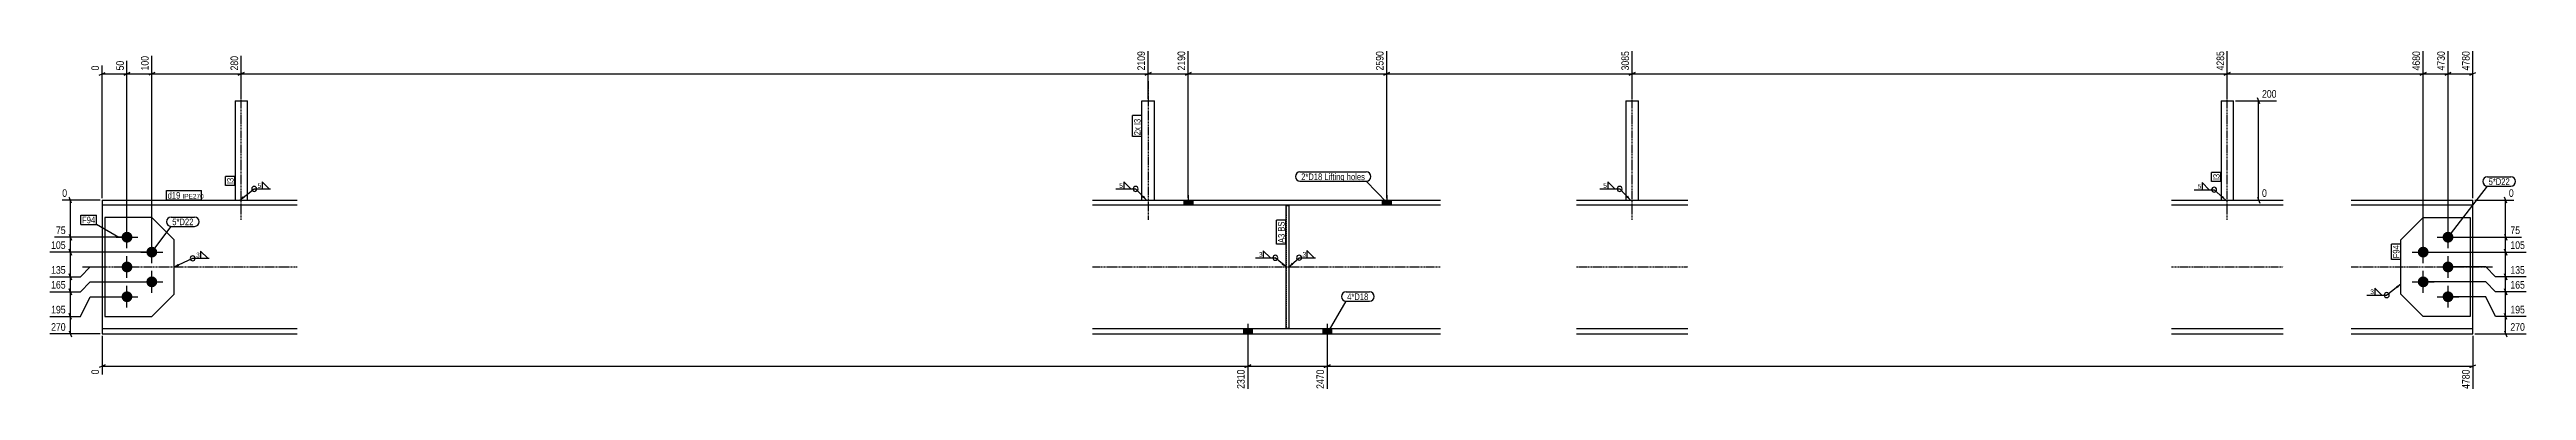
# Model space of a CAD drawing. Header units: millimetres. Extents: x 9 to 27154, y 6 to 1824.
# Drawn here: x 9 to 5004, y 6 to 694 of the extents above; entities that cross this region are included whole.
import ezdxf

# ---------------------------------------------------------------- set-up
doc = ezdxf.new("R2010")
doc.units = ezdxf.units.MM
doc.linetypes.add('DXK_LINE_DOT2', pattern=[3.9198, 1.9599, -1.9599])
doc.linetypes.add('DXK_LINE_DOT3', pattern=[5.9187, 2.979, -0.9799, 0.9799, -0.9799])
for name, color, linetype in [('MÅLSÆTNING', 7, 'Continuous'), ('STÅL', 7, 'Continuous'), ('TEKST', 7, 'Continuous')]:
    doc.layers.add(name, color=color, linetype=linetype)
doc.styles.add('Arial Narrow', font='ARIALN.TTF', dxfattribs={"height": 0.2})

msp = doc.modelspace()

# ---------------------------------------------------------------- hatches: boundary and pattern name
at = {"layer": 'STÅL', "linetype": 'Continuous'}
for points in [[(2296.5, 380.2), (2314.5, 380.2), (2314.5, 390.4), (2296.5, 390.4)], [(2696.5, 380.2), (2714.5, 380.2), (2714.5, 390.4), (2696.5, 390.4)], [(154.5, 315.4, -1), (176.5, 315.4, -1)], [(4834.5, 315.4, -1), (4856.5, 315.4, -1)], [(154.5, 255.4, -1), (176.5, 255.4, -1)], [(204.5, 285.4, -1), (226.5, 285.4, -1)], [(4784.5, 285.4, -1), (4806.5, 285.4, -1)], [(4834.5, 255.4, -1), (4856.5, 255.4, -1)], [(154.5, 195.4, -1), (176.5, 195.4, -1)], [(204.5, 225.4, -1), (226.5, 225.4, -1)], [(4784.5, 225.4, -1), (4806.5, 225.4, -1)], [(4834.5, 195.4, -1), (4856.5, 195.4, -1)], [(2434.5, 130.6), (2416.5, 130.6), (2416.5, 120.4), (2434.5, 120.4)], [(2434.5, 130.6), (2416.5, 130.6), (2416.5, 120.4), (2434.5, 120.4)], [(2594.5, 130.6), (2576.5, 130.6), (2576.5, 120.4), (2594.5, 120.4)], [(2594.5, 130.6), (2576.5, 130.6), (2576.5, 120.4), (2594.5, 120.4)]]:
    msp.add_hatch(color=96, dxfattribs=at).paths.add_polyline_path(points)
at = {"layer": 'TEKST', "linetype": 'Continuous'}
for points in [[(2216.2, 399.3), (2221.4, 390.4), (2212.6, 395.8)], [(3192.2, 399.3), (3197.4, 390.4), (3188.6, 395.8)], [(4391.6, 398.9), (4397.4, 390.4), (4388.3, 395.2)], [(270.6, 257.4), (260.5, 255.4), (268.5, 261.9)], [(2496.5, 263.8), (2502.5, 255.4), (2493.3, 260)], [(4741.1, 216.7), (4750.5, 220.9), (4744.1, 212.8)]]:
    msp.add_hatch(color=3, dxfattribs=at).paths.add_polyline_path(points)

# ---------------------------------------------------------------- linework, layer by layer
at = {"layer": 'MÅLSÆTNING', "color": 7, "linetype": 'Continuous'}
for p, q in [((115.5, 394.4), (115.5, 661.4)), ((165.5, 319.4), (165.5, 671.2)), ((215.5, 289.4), (215.5, 680.9)), ((215.5, 289.4), (215.5, 680.9)), ((395.9, 594.4), (395.9, 680.9)), ((395.9, 594.4), (395.9, 680.9)), ((2224.5, 594.4), (2224.5, 690.7)), ((2224.5, 594.4), (2224.5, 690.7)), ((2305.5, 394.7), (2305.5, 690.7)), ((2305.5, 394.7), (2305.5, 690.7)), ((2705.5, 394.4), (2705.5, 690.7)), ((2705.5, 394.4), (2705.5, 690.7)), ((3200.5, 594.4), (3200.5, 690.7)), ((3200.5, 594.4), (3200.5, 690.7)), ((4400.5, 594.4), (4400.5, 690.7)), ((4400.5, 594.4), (4400.5, 690.7)), ((4795.5, 289.4), (4795.5, 690.7)), ((4845.5, 319.4), (4845.5, 690.7)), ((4895.5, 394.4), (4895.5, 690.7)), ((109.5, 642.5), (121.5, 647.3)), ((159.5, 642.5), (171.5, 647.3)), ((165.5, 644.9), (215.5, 644.9)), ((221.5, 647.3), (209.5, 642.5)), ((221.5, 647.3), (209.5, 642.5)), ((215.5, 644.9), (395.9, 644.9)), ((401.9, 647.3), (389.9, 642.5)), ((389.9, 642.5), (401.9, 647.3)), ((395.9, 644.9), (2224.5, 644.9)), ((2230.5, 647.3), (2218.5, 642.5)), ((2218.5, 642.5), (2230.5, 647.3)), ((2224.5, 644.9), (2305.5, 644.9)), ((2311.5, 647.3), (2299.5, 642.5)), ((2299.5, 642.5), (2311.5, 647.3)), ((2305.5, 644.9), (2705.5, 644.9)), ((2711.5, 647.3), (2699.5, 642.5)), ((2699.5, 642.5), (2711.5, 647.3)), ((2705.5, 644.9), (3200.5, 644.9)), ((3206.5, 647.3), (3194.5, 642.5)), ((3194.5, 642.5), (3206.5, 647.3)), ((3200.5, 644.9), (4400.5, 644.9)), ((4406.5, 647.3), (4394.5, 642.5)), ((4394.5, 642.5), (4406.5, 647.3)), ((4400.5, 644.9), (4795.5, 644.9)), ((4789.5, 642.5), (4801.5, 647.3)), ((4839.5, 642.5), (4851.5, 647.3)), ((4889.5, 642.5), (4901.5, 647.3)), ((4417, 590.4), (4499.7, 590.4)), ((4466.1, 584.4), (4461.3, 596.4)), ((4463.7, 390.4), (4463.7, 590.4)), ((111.5, 390.4), (34.9, 390.4)), ((53.9, 384.4), (49.1, 396.4)), ((51.5, 315.4), (51.5, 390.4)), ((4417, 390.4), (4480.2, 390.4)), ((4461.3, 396.4), (4466.1, 384.4)), ((4899.5, 390.4), (4978.1, 390.4)), ((4963.9, 384.4), (4959.1, 396.4)), ((4961.5, 315.4), (4961.5, 390.4)), ((161.5, 315.4), (19.3, 315.4)), ((161.5, 315.4), (19.3, 315.4)), ((49.1, 321.4), (53.9, 309.4)), ((49.1, 321.4), (53.9, 309.4)), ((4849.5, 315.4), (4993.7, 315.4)), ((4959.1, 321.4), (4963.9, 309.4)), ((71.5, 235.4), (91.5, 255.4)), ((71.5, 235.4), (91.5, 255.4)), ((91.5, 255.4), (111.5, 255.4)), ((91.5, 255.4), (111.5, 255.4)), ((4921.5, 255.4), (4849.5, 255.4)), ((4921.5, 255.4), (4849.5, 255.4)), ((4941.5, 235.4), (4921.5, 255.4)), ((4941.5, 235.4), (4921.5, 255.4)), ((9.6, 235.4), (71.5, 235.4)), ((9.6, 205.4), (71.5, 205.4)), ((9.6, 205.4), (71.5, 205.4)), ((49.1, 241.4), (53.9, 229.4)), ((53.9, 199.4), (49.1, 211.4)), ((49.1, 211.4), (53.9, 199.4)), ((51.5, 205.4), (51.5, 235.4)), ((51.5, 155.4), (51.5, 205.4)), ((71.5, 205.4), (91.5, 225.4)), ((71.5, 205.4), (91.5, 225.4)), ((91.5, 225.4), (211.5, 225.4)), ((91.5, 225.4), (211.5, 225.4)), ((4921.5, 225.4), (4799.5, 225.4)), ((4921.5, 225.4), (4799.5, 225.4)), ((4941.5, 205.4), (4921.5, 225.4)), ((4941.5, 205.4), (4921.5, 225.4)), ((5003.4, 205.4), (4941.5, 205.4)), ((4959.1, 211.4), (4963.9, 199.4)), ((4961.5, 155.4), (4961.5, 205.4)), ((9.6, 155.4), (71.5, 155.4)), ((9.6, 155.4), (71.5, 155.4)), ((53.9, 149.4), (49.1, 161.4)), ((53.9, 149.4), (49.1, 161.4)), ((51.5, 120.4), (51.5, 155.4)), ((71.5, 155.4), (91.5, 195.4)), ((71.5, 155.4), (91.5, 195.4)), ((91.5, 195.4), (161.5, 195.4)), ((91.5, 195.4), (161.5, 195.4)), ((4921.5, 195.4), (4849.5, 195.4)), ((4921.5, 195.4), (4849.5, 195.4)), ((4941.5, 155.4), (4921.5, 195.4)), ((4941.5, 155.4), (4921.5, 195.4)), ((5003.4, 155.4), (4941.5, 155.4)), ((5003.4, 155.4), (4941.5, 155.4)), ((4963.9, 149.4), (4959.1, 161.4)), ((4963.9, 149.4), (4959.1, 161.4)), ((4961.5, 120.4), (4961.5, 155.4)), ((111.5, 120.4), (9.6, 120.4)), ((49.1, 126.4), (53.9, 114.4)), ((115.5, 116.4), (115.5, 38.9)), ((2425.5, 106.4), (2425.5, 9.6)), ((2425.5, 106.4), (2425.5, 9.6)), ((2585.5, 106.4), (2585.5, 9.6)), ((2585.5, 106.4), (2585.5, 9.6)), ((4895.5, 116.4), (4895.5, 9.6)), ((4899.5, 120.4), (5003.4, 120.4)), ((4959.1, 126.4), (4963.9, 114.4)), ((121.5, 57.8), (109.5, 53)), ((115.5, 55.4), (2425.5, 55.4)), ((2431.5, 57.8), (2419.5, 53)), ((2419.5, 53), (2431.5, 57.8)), ((2425.5, 55.4), (2585.5, 55.4)), ((2591.5, 57.8), (2579.5, 53)), ((2579.5, 53), (2591.5, 57.8)), ((2585.5, 55.4), (4895.5, 55.4)), ((4889.5, 53), (4901.5, 57.8))]:
    msp.add_line(p, q, dxfattribs=at)
at = {"layer": 'STÅL', "color": 7, "linetype": 'DXK_LINE_DOT3'}
for p, q in [((395.9, 350.4), (395.9, 630.4)), ((2224.5, 630.4), (2224.5, 350.4)), ((3200.5, 350.4), (3200.5, 630.4)), ((4400.5, 350.4), (4400.5, 630.4)), ((75.5, 255.4), (508.4, 255.4)), ((2112, 255.4), (2814, 255.4)), ((3088, 255.4), (3313, 255.4)), ((4288, 255.4), (4513, 255.4)), ((4650.5, 255.4), (4935.5, 255.4))]:
    msp.add_line(p, q, dxfattribs=at)
at = {"layer": 'STÅL', "color": 2, "linetype": 'Continuous'}
for p, q in [((383.4, 590.4), (383.4, 390.4)), ((383.4, 590.4), (408.4, 590.4)), ((408.4, 390.4), (408.4, 590.4)), ((2212, 390.4), (2212, 590.4)), ((2212, 590.4), (2237, 590.4)), ((2237, 390.4), (2237, 590.4)), ((3188, 590.4), (3188, 390.4)), ((3188, 590.4), (3213, 590.4)), ((3213, 390.4), (3213, 590.4)), ((4388, 590.4), (4388, 390.4)), ((4388, 590.4), (4413, 590.4)), ((4413, 390.4), (4413, 590.4)), ((115.5, 390.4), (115.5, 120.4)), ((115.5, 390.4), (508.4, 390.4)), ((508.4, 380.2), (115.5, 380.2)), ((120.5, 355.4), (120.5, 155.4)), ((215.5, 355.4), (120.5, 355.4)), ((260.5, 310.4), (215.5, 355.4)), ((2112, 390.4), (2814, 390.4)), ((2814, 380.2), (2112, 380.2)), ((2502.5, 379.2), (2508.5, 379.2)), ((2502.5, 131.6), (2502.5, 379.2)), ((2508.5, 379.2), (2508.5, 131.6)), ((3088, 390.4), (3313, 390.4)), ((3313, 380.2), (3088, 380.2)), ((4288, 390.4), (4513, 390.4)), ((4513, 380.2), (4288, 380.2)), ((4650.5, 390.4), (4895.5, 390.4)), ((4895.5, 380.2), (4650.5, 380.2)), ((4750.5, 310.4), (4795.5, 355.4)), ((4795.5, 355.4), (4890.5, 355.4)), ((4890.5, 355.4), (4890.5, 155.4)), ((4895.5, 120.4), (4895.5, 390.4)), ((260.5, 200.4), (260.5, 310.4)), ((4750.5, 200.4), (4750.5, 310.4)), ((215.5, 155.4), (260.5, 200.4)), ((4795.5, 155.4), (4750.5, 200.4)), ((120.5, 155.4), (215.5, 155.4)), ((4890.5, 155.4), (4795.5, 155.4)), ((508.4, 130.6), (115.5, 130.6)), ((115.5, 120.4), (508.4, 120.4)), ((2814, 130.6), (2112, 130.6)), ((2112, 120.4), (2814, 120.4)), ((2508.5, 131.6), (2502.5, 131.6)), ((3313, 130.6), (3088, 130.6)), ((3088, 120.4), (3313, 120.4)), ((4513, 130.6), (4288, 130.6)), ((4288, 120.4), (4513, 120.4)), ((4895.5, 130.6), (4650.5, 130.6)), ((4650.5, 120.4), (4895.5, 120.4))]:
    msp.add_line(p, q, dxfattribs=at)
at = {"layer": 'STÅL', "color": 96, "linetype": 'Continuous'}
for p, q in [((2305.5, 400.4), (2305.5, 380.2)), ((2705.5, 400.4), (2705.5, 380.2)), ((2296.5, 390.4), (2296.5, 380.2)), ((2314.5, 390.4), (2314.5, 380.2)), ((2696.5, 390.4), (2696.5, 380.2)), ((2714.5, 390.4), (2714.5, 380.2)), ((143.5, 315.4), (187.5, 315.4)), ((165.5, 293.4), (165.5, 337.4)), ((215.5, 263.4), (215.5, 307.4)), ((4795.5, 263.4), (4795.5, 307.4)), ((4823.5, 315.4), (4867.5, 315.4)), ((4845.5, 293.4), (4845.5, 337.4)), ((143.5, 255.4), (187.5, 255.4)), ((165.5, 233.4), (165.5, 277.4)), ((193.5, 285.4), (237.5, 285.4)), ((4773.5, 285.4), (4817.5, 285.4)), ((4823.5, 255.4), (4867.5, 255.4)), ((4845.5, 233.4), (4845.5, 277.4)), ((165.5, 173.4), (165.5, 217.4)), ((193.5, 225.4), (237.5, 225.4)), ((215.5, 203.4), (215.5, 247.4)), ((4773.5, 225.4), (4817.5, 225.4)), ((4795.5, 203.4), (4795.5, 247.4)), ((4845.5, 173.4), (4845.5, 217.4)), ((143.5, 195.4), (187.5, 195.4)), ((4823.5, 195.4), (4867.5, 195.4)), ((2416.5, 130.6), (2416.5, 120.4)), ((2416.5, 130.6), (2416.5, 120.4)), ((2425.5, 140.6), (2425.5, 75.6)), ((2425.5, 140.6), (2425.5, 75.6)), ((2434.5, 130.6), (2434.5, 120.4)), ((2434.5, 130.6), (2434.5, 120.4)), ((2576.5, 130.6), (2576.5, 120.4)), ((2576.5, 130.6), (2576.5, 120.4)), ((2585.5, 140.6), (2585.5, 75.6)), ((2585.5, 140.6), (2585.5, 75.6)), ((2594.5, 130.6), (2594.5, 120.4)), ((2594.5, 130.6), (2594.5, 120.4))]:
    msp.add_line(p, q, dxfattribs=at)
at = {"layer": 'STÅL', "color": 7, "linetype": 'DXK_LINE_DOT2'}
for p, q in [((383.4, 390.4), (408.4, 390.4)), ((2212, 390.4), (2237, 390.4)), ((2508.5, 379.2), (2502.5, 379.2)), ((2502.5, 379.2), (2502.5, 131.6)), ((2508.5, 379.2), (2508.5, 131.6)), ((3188, 390.4), (3213, 390.4)), ((4388, 390.4), (4413, 390.4)), ((2508.5, 131.6), (2502.5, 131.6))]:
    msp.add_line(p, q, dxfattribs=at)
at = {"layer": 'TEKST', "color": 3, "linetype": 'Continuous'}
for p, q in [((2221.4, 390.4), (2199.3, 412.8)), ((3197.4, 390.4), (3175.3, 412.8)), ((4397.4, 390.4), (4373.9, 411.3)), ((2502.5, 255.4), (2480.9, 273.9)), ((4750.5, 220.9), (4722, 198.7))]:
    msp.add_line(p, q, dxfattribs=at)
for centre in [(2199.3, 412.8), (3175.3, 412.8), (4373.9, 411.3), (2480.9, 273.9), (4722, 198.7)]:
    msp.add_arc(centre, 5, 270, 90, dxfattribs=at)

# ---------------------------------------------------------------- wipeouts: each hides what was drawn before it
at = {"color": 0}
for points in [[(2575.7, 430.6), (2575.7, 444.6), (2533.1, 444.6), (2533.1, 430.6)], [(2668.5, 188.7), (2668.5, 202.7), (2625.9, 202.7), (2625.9, 188.7)], [(4695.8, 199.9), (4695.8, 211.5), (4688.1, 211.5), (4688.1, 199.9)]]:
    msp.add_wipeout(points, dxfattribs=at).dxf.layer = 'TEKST'

# ---------------------------------------------------------------- next in the draw order: linework, layer by layer
at = {"layer": 'TEKST', "color": 3, "linetype": 'Continuous'}
for p, q in [((4712.1, 198.7), (4697.8, 213)), ((4697.8, 213), (4697.8, 198.7)), ((4681.9, 198.7), (4722, 198.7)), ((4697.8, 198.7), (4712.1, 198.7))]:
    msp.add_line(p, q, dxfattribs=at)
msp.add_arc((4722, 198.7), 5, 90, 270, dxfattribs=at)

# ---------------------------------------------------------------- next in the draw order: texts
at = {"layer": 'TEKST', "color": 3, "style": 'Arial Narrow'}
msp.add_text('3', height=9.54, dxfattribs=at).set_placement((4688.9, 200.7))

# ---------------------------------------------------------------- next in the draw order: wipeouts: each hides what was drawn before it
at = {"color": 0, "linetype": 'Continuous'}
for points in [[(212.3, 684.1), (189.9, 684.1), (189.9, 648.5), (212.3, 648.5)], [(392.7, 684.1), (370.3, 684.1), (370.3, 648.5), (392.7, 648.5)], [(2221.3, 693.9), (2198.9, 693.9), (2198.9, 648.5), (2221.3, 648.5)], [(2302.3, 693.9), (2279.9, 693.9), (2279.9, 648.5), (2302.3, 648.5)], [(2702.3, 693.9), (2679.9, 693.9), (2679.9, 648.5), (2702.3, 648.5)], [(3197.3, 693.9), (3174.9, 693.9), (3174.9, 648.5), (3197.3, 648.5)], [(4397.3, 693.9), (4374.9, 693.9), (4374.9, 648.5), (4397.3, 648.5)], [(4792.3, 693.9), (4769.9, 693.9), (4769.9, 648.5), (4792.3, 648.5)], [(4502.9, 593.6), (4502.9, 616), (4467.3, 616), (4467.3, 593.6)], [(47.9, 393.6), (47.9, 416), (31.7, 416), (31.7, 393.6)], [(4483.4, 393.6), (4483.4, 416), (4467.3, 416), (4467.3, 393.6)], [(4981.3, 393.6), (4981.3, 416), (4965.1, 416), (4965.1, 393.6)], [(45, 238.6), (45, 261), (9.3, 261), (9.3, 238.6)], [(5003.7, 208.6), (5003.7, 231), (4968.1, 231), (4968.1, 208.6)], [(45, 158.6), (45, 181), (9.3, 181), (9.3, 158.6)], [(112.3, 51.8), (89.9, 51.8), (89.9, 35.6), (112.3, 35.6)], [(2422.3, 51.8), (2399.9, 51.8), (2399.9, 6.4), (2422.3, 6.4)], [(2582.3, 51.8), (2559.9, 51.8), (2559.9, 6.4), (2582.3, 6.4)], [(4892.3, 51.8), (4869.9, 51.8), (4869.9, 6.4), (4892.3, 6.4)]]:
    msp.add_wipeout(points, dxfattribs=at).dxf.layer = 'MÅLSÆTNING'
at = {"color": 0}
for points in [[(2209.2, 537.2), (2195.2, 537.2), (2195.2, 521), (2209.2, 521)], [(273.1, 393.2), (273.1, 407.2), (247.5, 407.2), (247.5, 393.2)], [(380.6, 435.2), (366.6, 435.2), (366.6, 422.4), (380.6, 422.4)], [(435.8, 414), (435.8, 425.6), (428.1, 425.6), (428.1, 414)], [(2173.1, 414), (2173.1, 425.6), (2165.4, 425.6), (2165.4, 414)], [(2575.7, 430.6), (2575.7, 444.6), (2533.1, 444.6), (2533.1, 430.6)], [(3149.1, 414), (3149.1, 425.6), (3141.4, 425.6), (3141.4, 414)], [(4347.7, 412.5), (4347.7, 424.1), (4340, 424.1), (4340, 412.5)], [(101.3, 343.5), (101.3, 357.5), (74.9, 357.5), (74.9, 343.5)], [(299.4, 339.7), (299.4, 353.7), (256.8, 353.7), (256.8, 339.7)], [(311.9, 274.1), (311.9, 285.7), (304.2, 285.7), (304.2, 274.1)], [(2454.7, 275.1), (2454.7, 286.7), (2447, 286.7), (2447, 275.1)], [(2542.7, 275.3), (2542.7, 286.9), (2535, 286.9), (2535, 275.3)], [(4747.7, 299.3), (4733.7, 299.3), (4733.7, 272.9), (4747.7, 272.9)], [(2668.5, 188.7), (2668.5, 202.7), (2625.9, 202.7), (2625.9, 188.7)]]:
    msp.add_wipeout(points, dxfattribs=at).dxf.layer = 'TEKST'

# ---------------------------------------------------------------- next in the draw order: hatches: boundary and pattern name
at = {"layer": 'TEKST', "linetype": 'Continuous'}
msp.add_hatch(color=3, dxfattribs=at).paths.add_polyline_path([(2517.5, 260.3), (2508.5, 255.4), (2514.1, 264)])

# ---------------------------------------------------------------- next in the draw order: linework, layer by layer
at = {"layer": 'MÅLSÆTNING', "color": 7, "linetype": 'Continuous'}
for p, q in [((165.5, 319.4), (165.5, 671.2)), ((4795.5, 289.4), (4795.5, 690.7)), ((115.5, 644.9), (165.5, 644.9)), ((171.5, 647.3), (159.5, 642.5)), ((4801.5, 647.3), (4789.5, 642.5)), ((4795.5, 644.9), (4845.5, 644.9)), ((51.5, 285.4), (51.5, 315.4)), ((211.5, 285.4), (9.6, 285.4)), ((211.5, 285.4), (9.6, 285.4)), ((53.9, 279.4), (49.1, 291.4)), ((49.1, 291.4), (53.9, 279.4)), ((5003.4, 235.4), (4941.5, 235.4)), ((5003.4, 205.4), (4941.5, 205.4)), ((4959.1, 241.4), (4963.9, 229.4)), ((4963.9, 199.4), (4959.1, 211.4)), ((4961.5, 205.4), (4961.5, 235.4))]:
    msp.add_line(p, q, dxfattribs=at)
at = {"layer": 'TEKST', "color": 3, "linetype": 'Continuous'}
for p, q in [((421.9, 412.8), (455, 412.8)), ((452.1, 412.8), (437.9, 427.1)), ((437.9, 427.1), (437.9, 412.8)), ((437.9, 412.8), (452.1, 412.8)), ((2159.2, 412.8), (2199.3, 412.8)), ((2189.5, 412.8), (2175.2, 427.1)), ((2175.2, 427.1), (2175.2, 412.8)), ((2175.2, 412.8), (2189.5, 412.8)), ((3135.2, 412.8), (3175.3, 412.8)), ((3165.5, 412.8), (3151.2, 427.1)), ((3151.2, 427.1), (3151.2, 412.8)), ((3151.2, 412.8), (3165.5, 412.8)), ((4333.8, 411.3), (4373.9, 411.3)), ((4364.1, 411.3), (4349.8, 425.6)), ((4349.8, 425.6), (4349.8, 411.3)), ((4349.8, 411.3), (4364.1, 411.3)), ((260.5, 255.4), (298, 272.9)), ((298, 272.9), (331.1, 272.9)), ((328.2, 272.9), (314, 287.2)), ((314, 287.2), (314, 272.9)), ((314, 272.9), (328.2, 272.9)), ((2440.8, 273.9), (2480.9, 273.9)), ((2471, 273.9), (2456.7, 288.2)), ((2456.7, 288.2), (2456.7, 273.9)), ((2456.7, 273.9), (2471, 273.9)), ((2508.5, 255.4), (2528.8, 274.1)), ((2528.8, 274.1), (2561.9, 274.1)), ((2559, 274.1), (2544.7, 288.4)), ((2544.7, 288.4), (2544.7, 274.1)), ((2544.7, 274.1), (2559, 274.1))]:
    msp.add_line(p, q, dxfattribs=at)
at = {"layer": 'TEKST', "color": 7, "linetype": 'Continuous'}
for p, q in [((2623.5, 205.1), (2670.9, 205.1)), ((2585.5, 120.5), (2623.5, 186.3)), ((2623.5, 186.3), (2670.9, 186.3))]:
    msp.add_line(p, q, dxfattribs=at)
at = {"layer": 'TEKST', "color": 3, "linetype": 'Continuous'}
for centre, start, end in [((421.9, 412.8), 90, 270), ((421.9, 412.8), 270, 90), ((2199.3, 412.8), 90, 270), ((3175.3, 412.8), 90, 270), ((4373.9, 411.3), 90, 270), ((298, 272.9), 90, 270), ((298, 272.9), 270, 90), ((2480.9, 273.9), 90, 270), ((2528.8, 274.1), 90, 270), ((2528.8, 274.1), 270, 90)]:
    msp.add_arc(centre, 5, start, end, dxfattribs=at)
at = {"layer": 'TEKST', "color": 7, "linetype": 'Continuous'}
for centre, start, end in [((2530.7, 437.6), 90, 270), ((2623.5, 195.7), 90, 270), ((2670.9, 195.7), 270, 90)]:
    msp.add_arc(centre, 9.4, start, end, dxfattribs=at)

# ---------------------------------------------------------------- next in the draw order: texts
at = {"layer": 'MÅLSÆTNING', "color": 3, "linetype": 'Continuous', "style": 'Arial Narrow'}
for s, height, p in [('100', 15.27, (209.1, 651.7)), ('280', 15.27, (389.5, 651.7)), ('2109', 15.27, (2218.1, 651.7)), ('2190', 15.27, (2299.1, 651.7)), ('2590', 15.27, (2699.1, 651.7)), ('3085', 15.27, (3194.1, 651.7)), ('4285', 15.27, (4394.1, 651.7)), ('4680', 15.27, (4789.1, 651.7)), ('0', 15.3, (109.1, 38.9)), ('2310', 15.27, (2419.1, 9.6)), ('2470', 15.27, (2579.1, 9.6)), ('4780', 15.27, (4889.1, 9.6))]:
    msp.add_text(s, height=height, rotation=90.0002, dxfattribs=at).set_placement(p)
for s, height, p in [('200', 15.27, (4470.5, 596.8)), ('0', 15.3, (34.9, 396.8)), ('0', 15.3, (4470.5, 396.8)), ('0', 15.3, (4968.3, 396.8)), ('135', 15.27, (12.5, 241.8)), ('165', 15.27, (4971.3, 211.8))]:
    msp.add_text(s, height=height, dxfattribs=at).set_placement(p)
at = {"layer": 'TEKST', "color": 3, "style": 'Arial Narrow'}
for s, height, p in [('5', 9.54, (428.9, 414.8)), ('5', 9.54, (2166.2, 414.8)), ('5', 9.54, (3142.2, 414.8)), ('5', 9.54, (4340.8, 413.3)), ('3', 9.54, (305, 274.9)), ('3', 9.54, (2447.8, 275.9)), ('3', 9.54, (2535.8, 276.1)), ('4*D18', 13.36, (2625.9, 188.7))]:
    msp.add_text(s, height=height, dxfattribs=at).set_placement(p)

# ---------------------------------------------------------------- next in the draw order: wipeouts: each hides what was drawn before it
at = {"color": 0, "linetype": 'Continuous'}
msp.add_wipeout([(45, 123.6), (45, 146), (9.3, 146), (9.3, 123.6)], dxfattribs=at).dxf.layer = 'MÅLSÆTNING'
at = {"color": 0}
for points in [[(2209.2, 537.2), (2195.2, 537.2), (2195.2, 521), (2209.2, 521)], [(273.1, 393.2), (273.1, 407.2), (247.5, 407.2), (247.5, 393.2)], [(380.6, 435.2), (366.6, 435.2), (366.6, 422.4), (380.6, 422.4)], [(2661.8, 430.6), (2661.8, 444.6), (2579.9, 444.6), (2579.9, 430.6)], [(101.3, 343.5), (101.3, 357.5), (74.9, 357.5), (74.9, 343.5)], [(299.4, 339.7), (299.4, 353.7), (256.8, 353.7), (256.8, 339.7)], [(4747.7, 299.3), (4733.7, 299.3), (4733.7, 272.9), (4747.7, 272.9)]]:
    msp.add_wipeout(points, dxfattribs=at).dxf.layer = 'TEKST'

# ---------------------------------------------------------------- next in the draw order: hatches: boundary and pattern name
at = {"layer": 'TEKST', "linetype": 'Continuous'}
msp.add_hatch(color=3, dxfattribs=at).paths.add_polyline_path([(402.3, 394.5), (392.8, 390.4), (399.2, 398.5)])

# ---------------------------------------------------------------- next in the draw order: linework, layer by layer
at = {"layer": 'TEKST', "color": 7, "linetype": 'Continuous'}
for p, q in [((245.1, 390.8), (245.1, 409.6)), ((364.2, 420), (364.2, 437.6)), ((383, 437.6), (364.2, 437.6)), ((383, 420), (364.2, 420)), ((383, 420), (383, 437.6)), ((72.5, 359.9), (103.7, 359.9)), ((72.5, 341.1), (72.5, 359.9)), ((103.7, 341.1), (103.7, 359.9)), ((254.4, 356.1), (301.8, 356.1)), ((72.5, 341.1), (103.7, 341.1)), ((148.8, 315.1), (103.7, 341.1)), ((215.5, 285.4), (254.4, 337.3)), ((254.4, 337.3), (301.8, 337.3)), ((4731.3, 270.5), (4731.3, 301.7)), ((4750.1, 301.7), (4731.3, 301.7)), ((4750.1, 270.5), (4750.1, 301.7)), ((4750.1, 270.5), (4731.3, 270.5))]:
    msp.add_line(p, q, dxfattribs=at)
at = {"layer": 'TEKST', "color": 3, "linetype": 'Continuous'}
msp.add_line((392.8, 390.4), (421.9, 412.8), dxfattribs=at)
at = {"layer": 'TEKST', "color": 7, "linetype": 'Continuous'}
for centre, start, end in [((254.4, 346.7), 90, 270), ((301.8, 346.7), 270, 90)]:
    msp.add_arc(centre, 9.4, start, end, dxfattribs=at)

# ---------------------------------------------------------------- next in the draw order: texts
at = {"layer": 'MÅLSÆTNING', "color": 3, "linetype": 'Continuous', "style": 'Arial Narrow'}
for s, p in [('195', (12.5, 161.8)), ('270', (12.5, 126.8))]:
    msp.add_text(s, height=15.27, dxfattribs=at).set_placement(p)
at = {"layer": 'TEKST', "color": 3, "style": 'Arial Narrow'}
for s, p in [('I3', (380.6, 422.4)), ('F94', (4747.7, 272.9))]:
    msp.add_text(s, height=13.36, rotation=90.0002, dxfattribs=at).set_placement(p)
for s, p in [('F94', (74.9, 343.5)), ('5*D22', (256.8, 339.7))]:
    msp.add_text(s, height=13.36, dxfattribs=at).set_placement(p)

# ---------------------------------------------------------------- next in the draw order: wipeouts: each hides what was drawn before it
at = {"color": 0, "linetype": 'Continuous'}
for points in [[(112.3, 664.6), (89.9, 664.6), (89.9, 648.5), (112.3, 648.5)], [(162.3, 674.4), (139.9, 674.4), (139.9, 648.5), (162.3, 648.5)], [(4842.3, 693.9), (4819.9, 693.9), (4819.9, 648.5), (4842.3, 648.5)], [(45, 318.6), (45, 341), (19.1, 341), (19.1, 318.6)], [(5003.7, 238.6), (5003.7, 261), (4968.1, 261), (4968.1, 238.6)], [(45, 208.6), (45, 231), (9.3, 231), (9.3, 208.6)], [(5003.7, 158.6), (5003.7, 181), (4968.1, 181), (4968.1, 158.6)]]:
    msp.add_wipeout(points, dxfattribs=at).dxf.layer = 'MÅLSÆTNING'
at = {"color": 0}
for points in [[(2209.2, 554.2), (2195.2, 554.2), (2195.2, 541.4), (2209.2, 541.4)], [(313.3, 393.2), (313.3, 403.2), (277.3, 403.2), (277.3, 393.2)], [(2661.8, 430.6), (2661.8, 444.6), (2579.9, 444.6), (2579.9, 430.6)], [(4385.2, 443.2), (4371.2, 443.2), (4371.2, 430.4), (4385.2, 430.4)], [(4970.1, 420.9), (4970.1, 434.9), (4927.4, 434.9), (4927.4, 420.9)], [(2499.7, 322.5), (2485.7, 322.5), (2485.7, 303.8), (2499.7, 303.8)]]:
    msp.add_wipeout(points, dxfattribs=at).dxf.layer = 'TEKST'

# ---------------------------------------------------------------- next in the draw order: linework, layer by layer
at = {"layer": 'MÅLSÆTNING', "color": 7, "linetype": 'Continuous'}
for p, q in [((4845.5, 319.4), (4845.5, 690.7)), ((4851.5, 647.3), (4839.5, 642.5)), ((4845.5, 644.9), (4895.5, 644.9)), ((51.5, 235.4), (51.5, 285.4)), ((4799.5, 285.4), (5003.4, 285.4)), ((4959.1, 291.4), (4963.9, 279.4)), ((4961.5, 235.4), (4961.5, 285.4)), ((9.6, 235.4), (71.5, 235.4)), ((53.9, 229.4), (49.1, 241.4)), ((5003.4, 235.4), (4941.5, 235.4)), ((4963.9, 229.4), (4959.1, 241.4))]:
    msp.add_line(p, q, dxfattribs=at)
at = {"layer": 'TEKST', "color": 7, "linetype": 'Continuous'}
for p, q in [((2530.7, 447), (2664.2, 447)), ((2530.7, 428.2), (2664.2, 428.2)), ((2705.5, 385.3), (2664.2, 428.2))]:
    msp.add_line(p, q, dxfattribs=at)
msp.add_arc((2664.2, 437.6), 9.4, 270, 90, dxfattribs=at)

# ---------------------------------------------------------------- next in the draw order: texts
at = {"layer": 'MÅLSÆTNING', "color": 3, "linetype": 'Continuous', "style": 'Arial Narrow'}
for s, height, p in [('0', 15.3, (109.1, 651.7)), ('50', 15.27, (159.1, 651.7)), ('4730', 15.27, (4839.1, 651.7))]:
    msp.add_text(s, height=height, rotation=90.0002, dxfattribs=at).set_placement(p)
for s, p in [('75', (22.3, 321.8)), ('135', (4971.3, 241.8)), ('165', (12.5, 211.8))]:
    msp.add_text(s, height=15.27, dxfattribs=at).set_placement(p)
at = {"layer": 'TEKST', "color": 3, "style": 'Arial Narrow'}
for s, height, p in [('2*D18', 13.36, (2533.1, 430.6)), ('Lifting holes', 13.362, (2579.9, 430.6))]:
    msp.add_text(s, height=height, dxfattribs=at).set_placement(p)

# ---------------------------------------------------------------- next in the draw order: wipeouts: each hides what was drawn before it
at = {"color": 0, "linetype": 'Continuous'}
msp.add_wipeout([(5003.7, 123.6), (5003.7, 146), (4968.1, 146), (4968.1, 123.6)], dxfattribs=at).dxf.layer = 'MÅLSÆTNING'
at = {"color": 0}
for points in [[(2209.2, 554.2), (2195.2, 554.2), (2195.2, 541.4), (2209.2, 541.4)], [(313.3, 393.2), (313.3, 403.2), (277.3, 403.2), (277.3, 393.2)], [(4385.2, 443.2), (4371.2, 443.2), (4371.2, 430.4), (4385.2, 430.4)], [(4970.1, 420.9), (4970.1, 434.9), (4927.4, 434.9), (4927.4, 420.9)], [(2499.7, 322.5), (2485.7, 322.5), (2485.7, 303.8), (2499.7, 303.8)]]:
    msp.add_wipeout(points, dxfattribs=at).dxf.layer = 'TEKST'

# ---------------------------------------------------------------- next in the draw order: linework, layer by layer
at = {"layer": 'TEKST', "color": 7, "linetype": 'Continuous'}
for p, q in [((2192.8, 518.6), (2192.8, 560.8)), ((2211.6, 560.8), (2192.8, 560.8)), ((2211.6, 518.6), (2211.6, 560.8)), ((2211.6, 518.6), (2192.8, 518.6)), ((245.1, 409.6), (315.7, 409.6)), ((315.7, 390.8), (315.7, 409.6)), ((4368.8, 428), (4368.8, 445.6)), ((4387.6, 445.6), (4368.8, 445.6)), ((4387.6, 428), (4368.8, 428)), ((4387.6, 428), (4387.6, 445.6)), ((4845.5, 315.4), (4925, 418.5)), ((4925, 437.3), (4972.5, 437.3)), ((4925, 418.5), (4972.5, 418.5)), ((245.1, 390.8), (315.7, 390.8)), ((2502.1, 301.4), (2483.3, 301.4))]:
    msp.add_line(p, q, dxfattribs=at)
for centre, start, end in [((4925, 427.9), 90, 270), ((4972.5, 427.9), 270, 90)]:
    msp.add_arc(centre, 9.4, start, end, dxfattribs=at)

# ---------------------------------------------------------------- next in the draw order: texts
at = {"layer": 'MÅLSÆTNING', "color": 3, "linetype": 'Continuous', "style": 'Arial Narrow'}
for s, p in [('195', (4971.3, 161.8)), ('270', (4971.3, 126.8))]:
    msp.add_text(s, height=15.27, dxfattribs=at).set_placement(p)
at = {"layer": 'TEKST', "color": 3, "style": 'Arial Narrow'}
for s, p in [('I3', (2209.2, 541.4)), ('2x', (2209.2, 521)), ('I3', (4385.2, 430.4))]:
    msp.add_text(s, height=13.36, rotation=90.0002, dxfattribs=at).set_placement(p)
for s, height, p in [('d19', 13.36, (247.5, 393.2)), ('IPE270', 9.54, (277.3, 393.2)), ('5*D22', 13.36, (4927.4, 420.9))]:
    msp.add_text(s, height=height, dxfattribs=at).set_placement(p)

# ---------------------------------------------------------------- next in the draw order: wipeouts: each hides what was drawn before it
at = {"color": 0, "linetype": 'Continuous'}
for points in [[(4892.3, 693.9), (4869.9, 693.9), (4869.9, 648.5), (4892.3, 648.5)], [(45, 288.6), (45, 311), (9.3, 311), (9.3, 288.6)], [(5003.7, 288.6), (5003.7, 311), (4968.1, 311), (4968.1, 288.6)]]:
    msp.add_wipeout(points, dxfattribs=at).dxf.layer = 'MÅLSÆTNING'
at = {"color": 0}
msp.add_wipeout([(2499.7, 347.2), (2485.7, 347.2), (2485.7, 326.7), (2499.7, 326.7)], dxfattribs=at).dxf.layer = 'TEKST'

# ---------------------------------------------------------------- next in the draw order: linework, layer by layer
at = {"layer": 'MÅLSÆTNING', "color": 7, "linetype": 'Continuous'}
for p, q in [((4849.5, 315.4), (4993.7, 315.4)), ((4959.1, 321.4), (4963.9, 309.4)), ((4961.5, 285.4), (4961.5, 315.4)), ((4799.5, 285.4), (5003.4, 285.4)), ((4963.9, 279.4), (4959.1, 291.4))]:
    msp.add_line(p, q, dxfattribs=at)

# ---------------------------------------------------------------- next in the draw order: texts
at = {"layer": 'MÅLSÆTNING', "color": 3, "linetype": 'Continuous', "style": 'Arial Narrow'}
msp.add_text('4780', height=15.27, rotation=90.0002, dxfattribs=at).set_placement((4889.1, 651.7))
for p in [(12.5, 291.8), (4971.3, 291.8)]:
    msp.add_text('105', height=15.27, dxfattribs=at).set_placement(p)

# ---------------------------------------------------------------- next in the draw order: wipeouts: each hides what was drawn before it
at = {"color": 0}
msp.add_wipeout([(2499.7, 347.2), (2485.7, 347.2), (2485.7, 326.7), (2499.7, 326.7)], dxfattribs=at).dxf.layer = 'TEKST'

# ---------------------------------------------------------------- next in the draw order: linework, layer by layer
at = {"layer": 'TEKST', "color": 7, "linetype": 'Continuous'}
for p, q in [((2483.3, 301.4), (2483.3, 349.6)), ((2502.1, 349.6), (2483.3, 349.6)), ((2502.1, 301.4), (2502.1, 349.6))]:
    msp.add_line(p, q, dxfattribs=at)

# ---------------------------------------------------------------- next in the draw order: texts
at = {"layer": 'TEKST', "color": 3, "style": 'Arial Narrow'}
for s, p in [('BS', (2499.7, 326.7)), ('A3', (2499.7, 303.8))]:
    msp.add_text(s, height=13.36, rotation=90.0002, dxfattribs=at).set_placement(p)

# ---------------------------------------------------------------- next in the draw order: wipeouts: each hides what was drawn before it
at = {"color": 0, "linetype": 'Continuous'}
msp.add_wipeout([(4994, 318.6), (4994, 341), (4968.1, 341), (4968.1, 318.6)], dxfattribs=at).dxf.layer = 'MÅLSÆTNING'

# ---------------------------------------------------------------- next in the draw order: texts
at = {"layer": 'MÅLSÆTNING', "color": 3, "linetype": 'Continuous', "style": 'Arial Narrow'}
msp.add_text('75', height=15.27, dxfattribs=at).set_placement((4971.3, 321.8))

doc.saveas('drawing.dxf')
